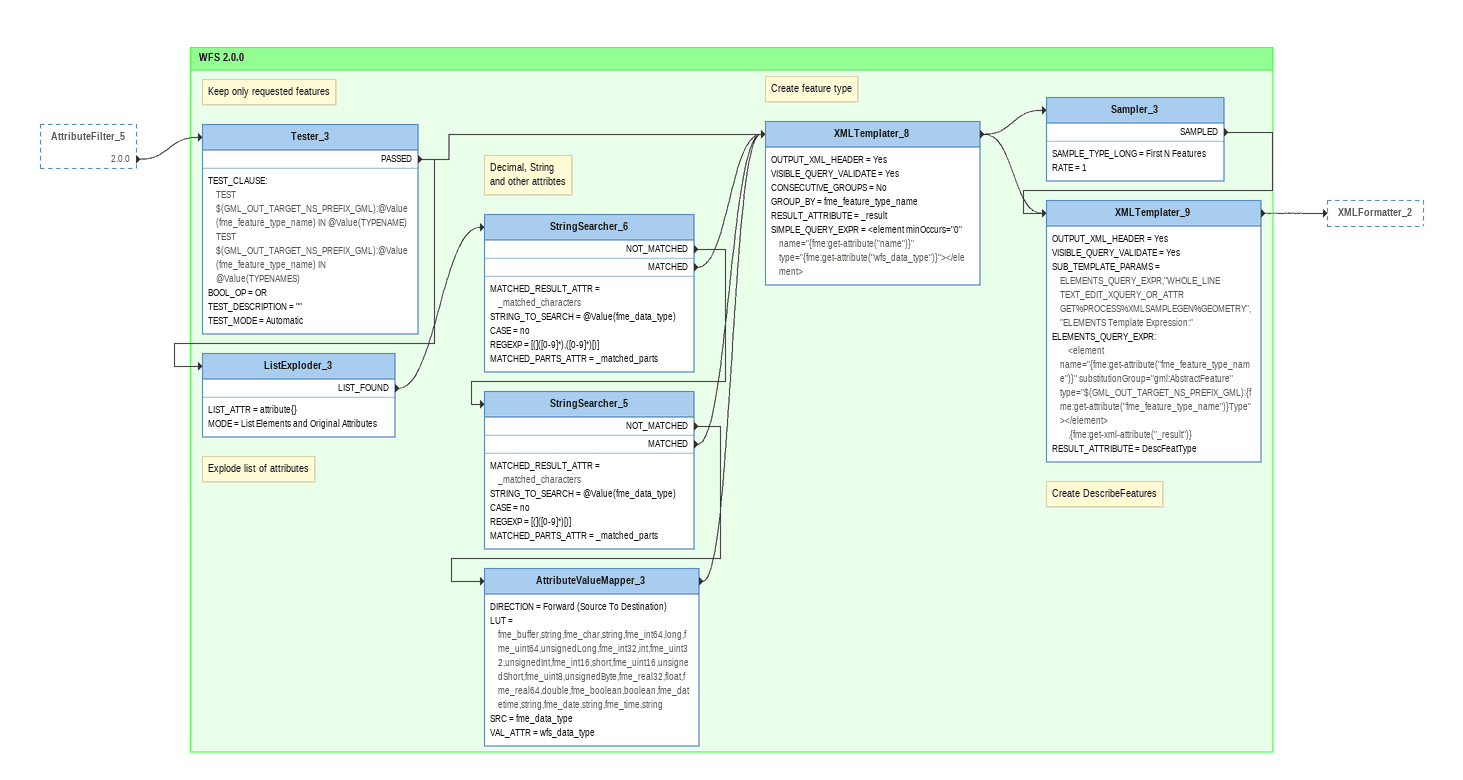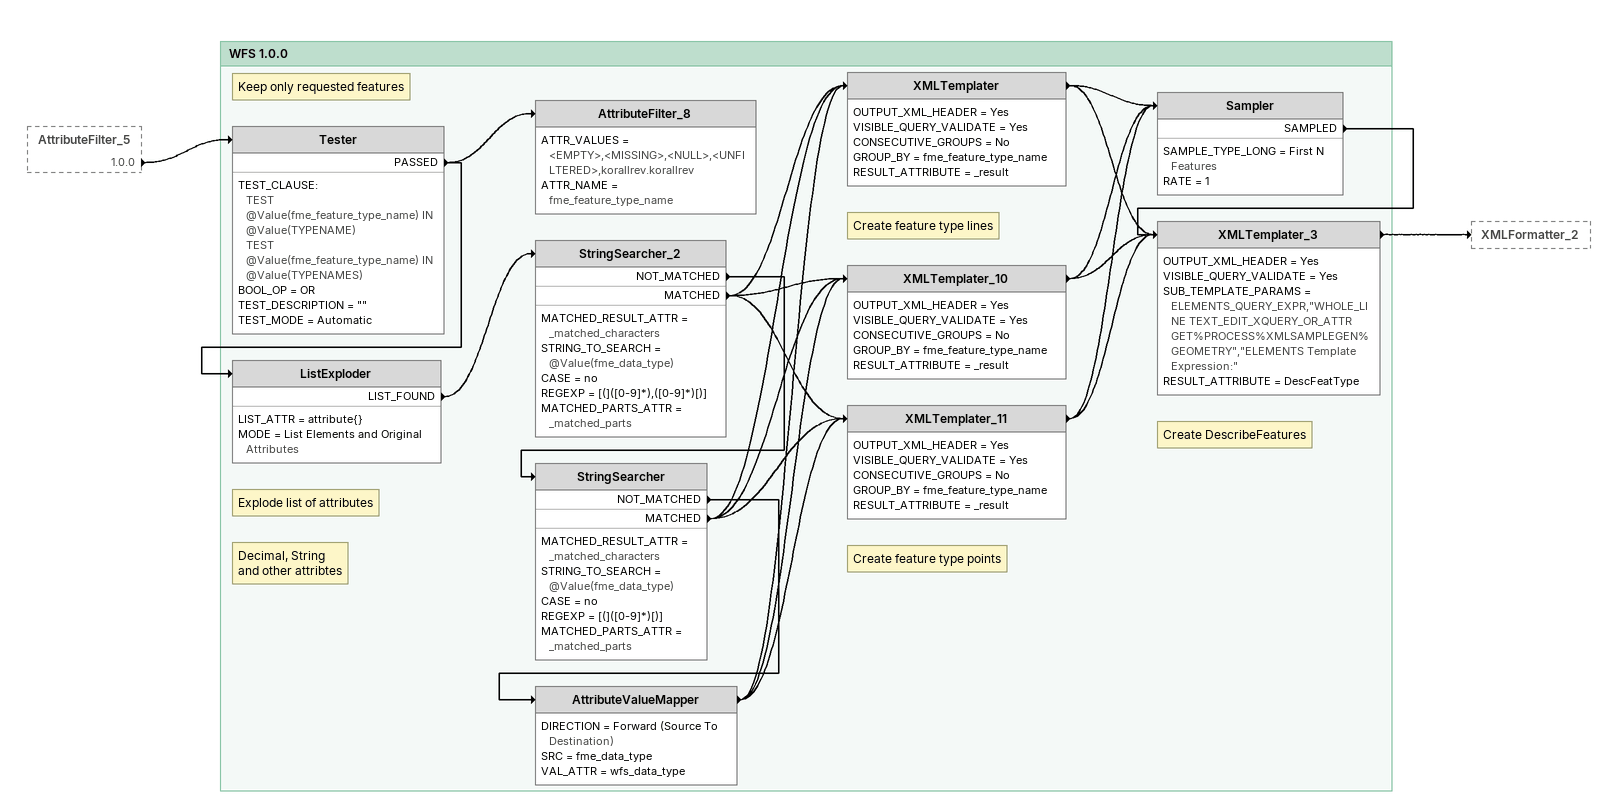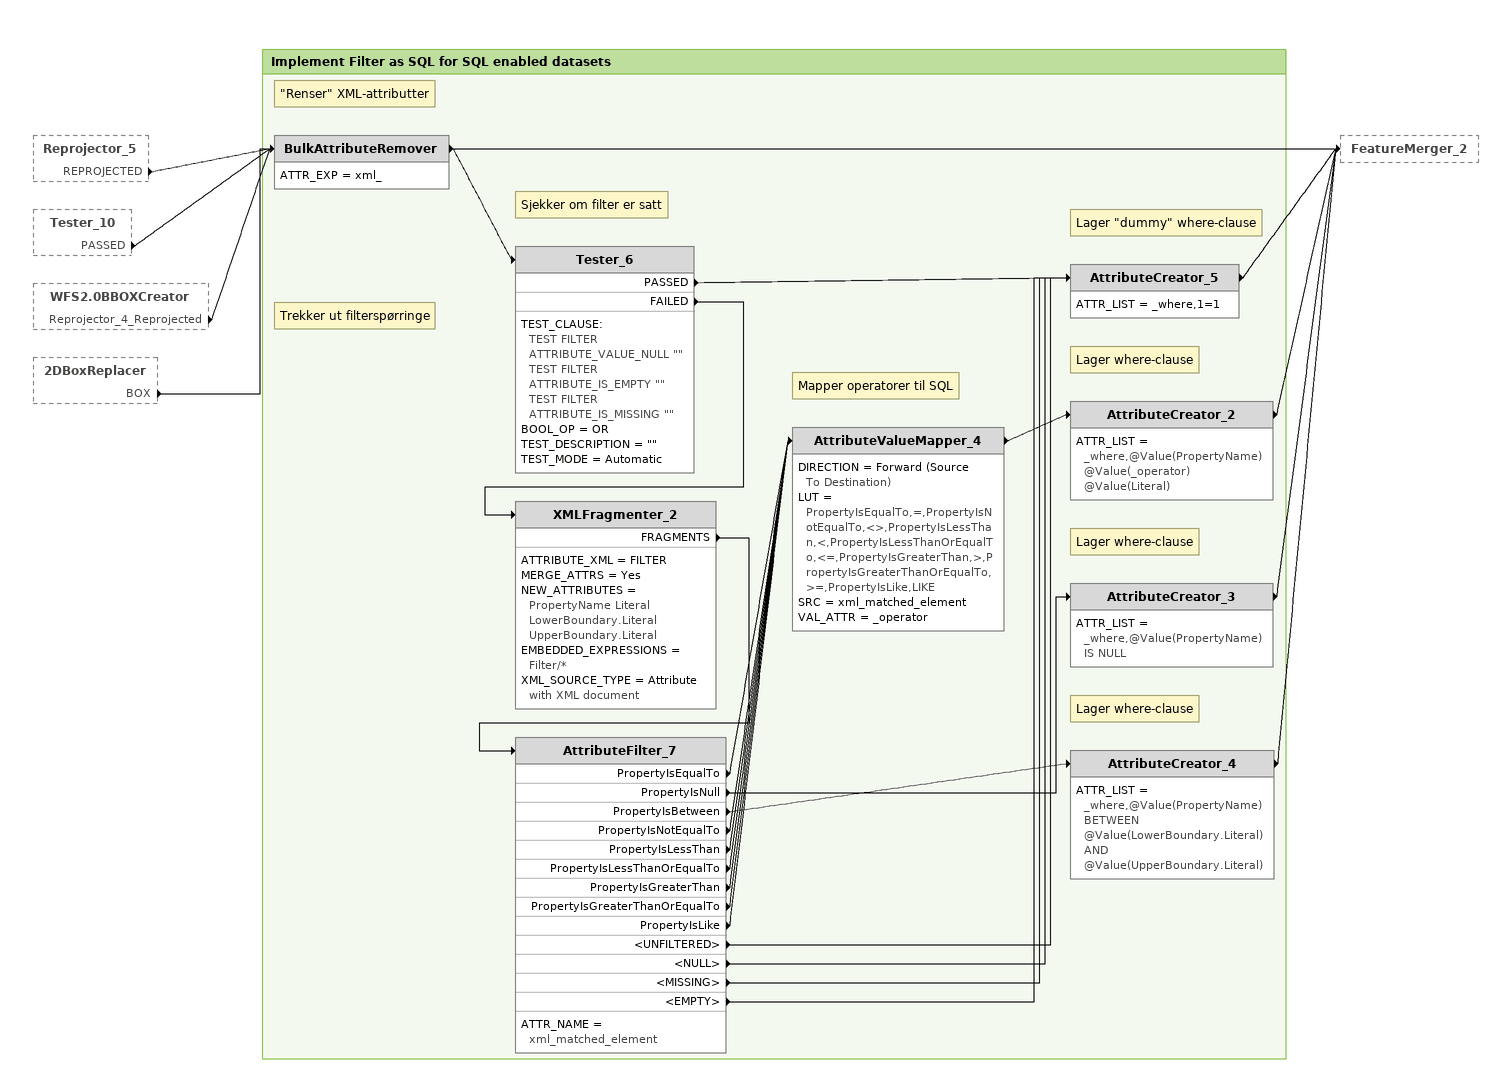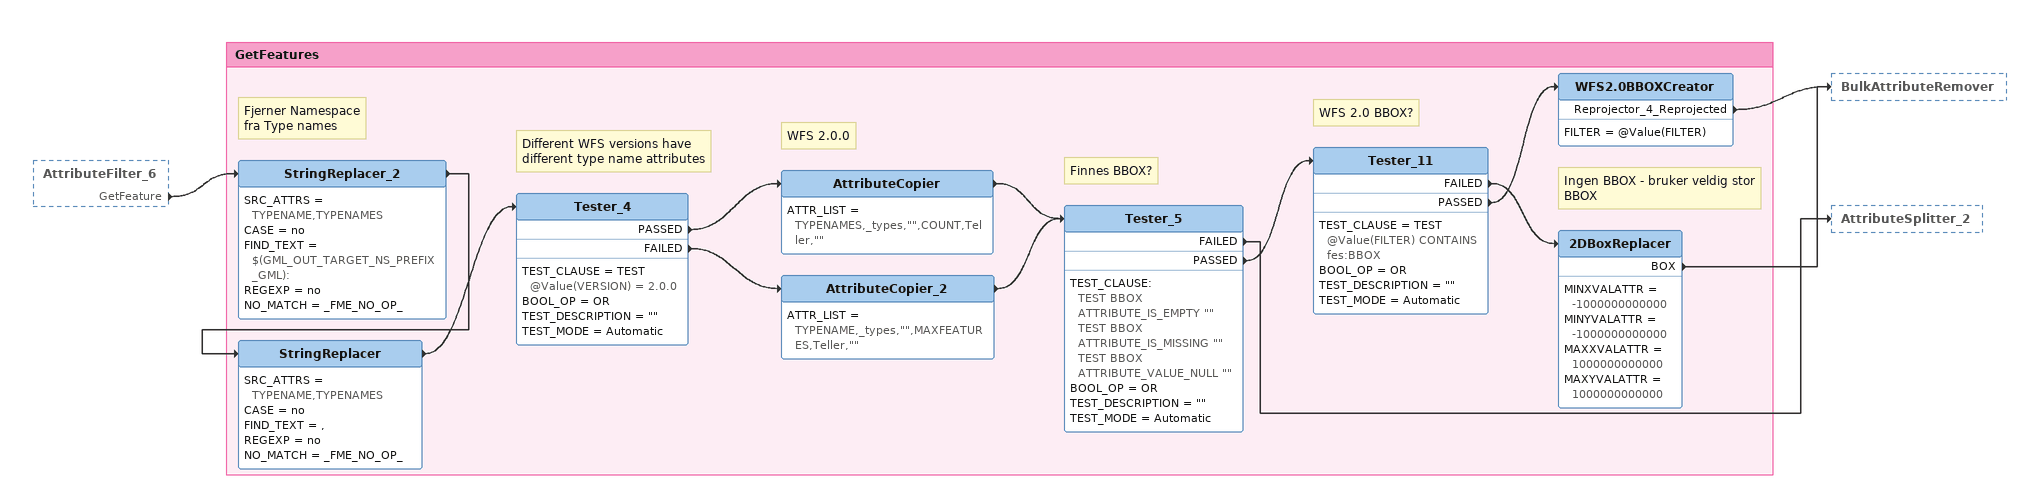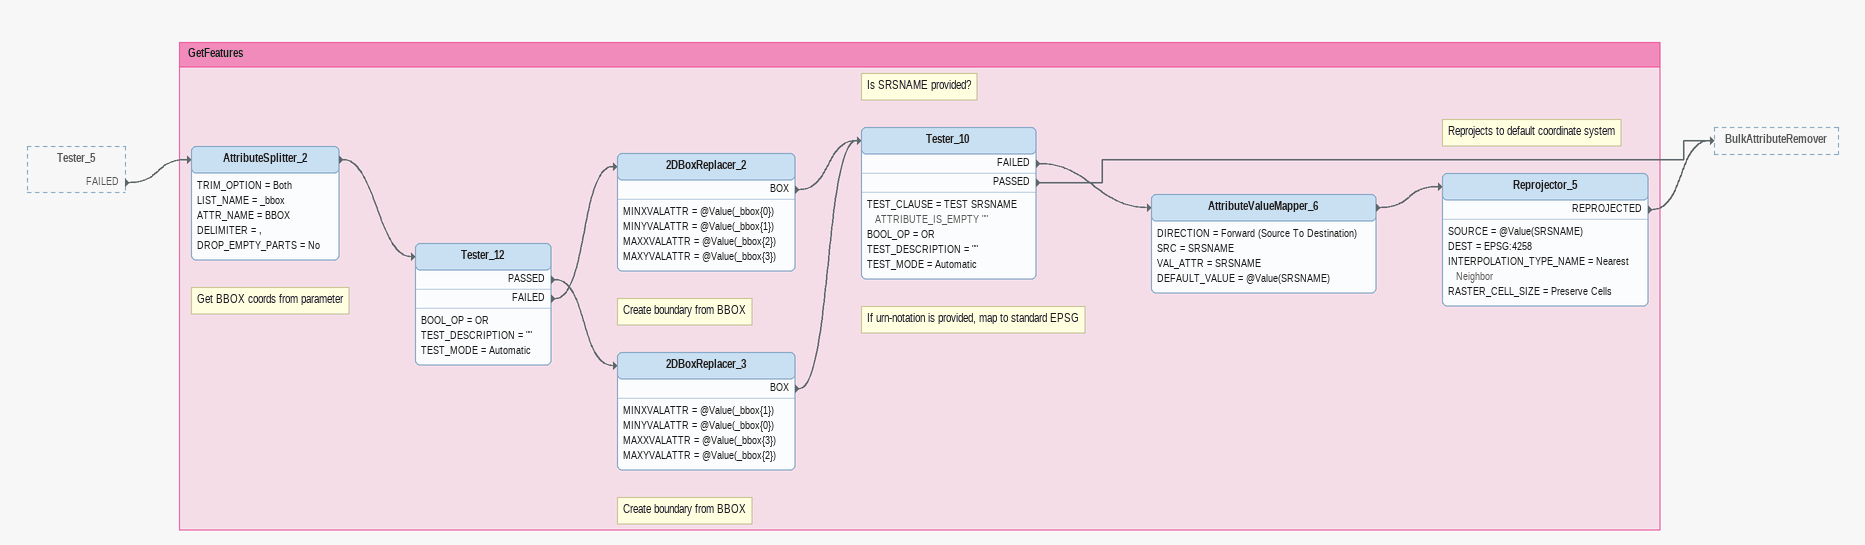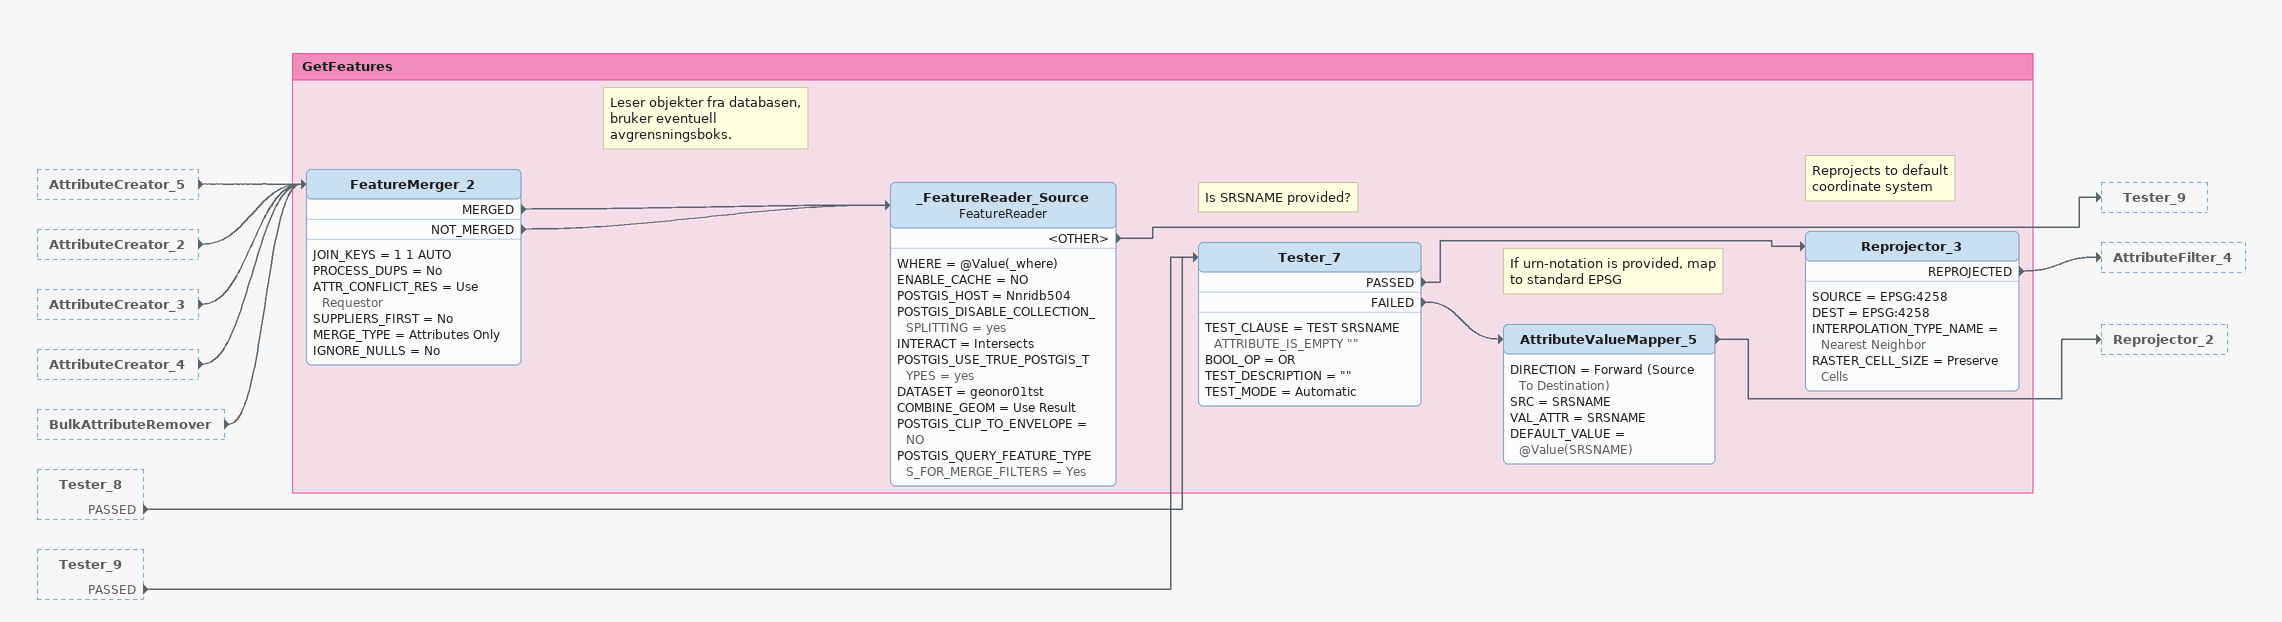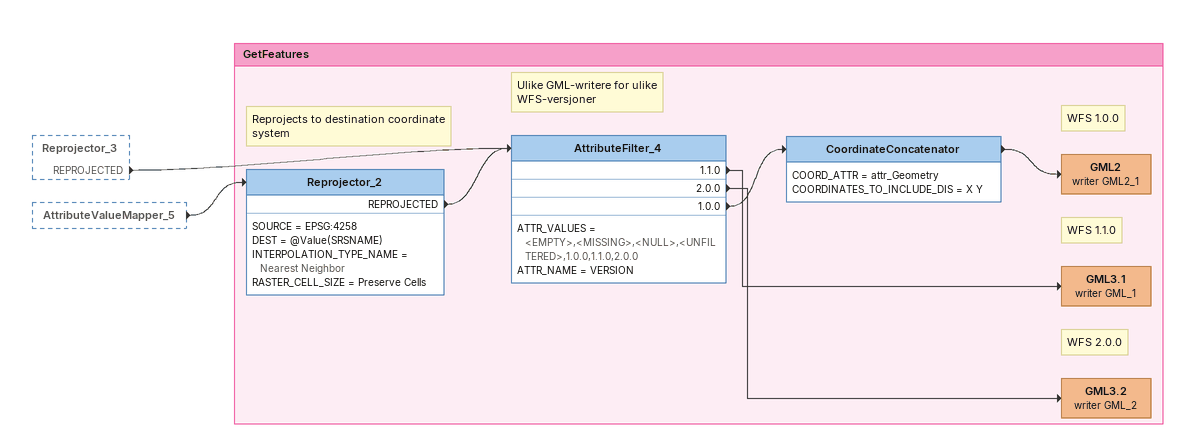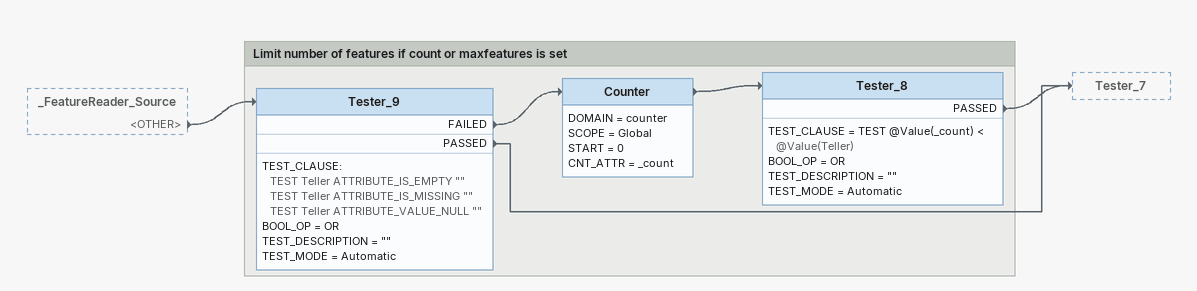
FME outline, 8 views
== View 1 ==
AttributeFilter_5 [outside]
    2.0.0 -> Tester_3

Bookmark: WFS 2.0.0
Note: Keep only requested features
Tester_3
    TEST_CLAUSE:
      TEST $(GML_OUT_TARGET_NS_PREFIX_GML):@Value(fme_feature_type_name) IN @Value(TYPENAME)
      TEST $(GML_OUT_TARGET_NS_PREFIX_GML):@Value(fme_feature_type_name) IN @Value(TYPENAMES)
    BOOL_OP = OR
    TEST_DESCRIPTION = ""
    TEST_MODE = Automatic
    PASSED -> ListExploder_3
    PASSED -> XMLTemplater_8
Note: Explode list of attributes
ListExploder_3
    LIST_ATTR = attribute{}
    MODE = List Elements and Original Attributes
    LIST_FOUND -> StringSearcher_6
Note: Decimal, String / and other attribtes
StringSearcher_6
    MATCHED_RESULT_ATTR = _matched_characters
    STRING_TO_SEARCH = @Value(fme_data_type)
    CASE = no
    REGEXP = [(]([0-9]*),([0-9]*)[)]
    MATCHED_PARTS_ATTR = _matched_parts
    NOT_MATCHED -> StringSearcher_5
    MATCHED -> XMLTemplater_8
StringSearcher_5
    MATCHED_RESULT_ATTR = _matched_characters
    STRING_TO_SEARCH = @Value(fme_data_type)
    CASE = no
    REGEXP = [(]([0-9]*)[)]
    MATCHED_PARTS_ATTR = _matched_parts
    NOT_MATCHED -> AttributeValueMapper_3
    MATCHED -> XMLTemplater_8
AttributeValueMapper_3
    DIRECTION = Forward (Source To Destination)
    LUT = fme_buffer,string,fme_char,string,fme_int64,long,fme_uint64,unsignedLong,fme_int32,int,fme_uint32,unsignedInt,fme_int16,short,fme_uint16,unsignedShort,fme_uint8,unsignedByte,fme_real32,float,fme_real64,double,fme_boolean,boolean,fme_datetime,string,fme_date,string,fme_time,string
    SRC = fme_data_type
    VAL_ATTR = wfs_data_type
    -> XMLTemplater_8
Note: Create feature type
XMLTemplater_8
    OUTPUT_XML_HEADER = Yes
    VISIBLE_QUERY_VALIDATE = Yes
    CONSECUTIVE_GROUPS = No
    GROUP_BY = fme_feature_type_name
    RESULT_ATTRIBUTE = _result
    SIMPLE_QUERY_EXPR = <element minOccurs="0" name="{fme:get-attribute("name")}" type="{fme:get-attribute("wfs_data_type")}"></element>
    -> XMLTemplater_9
    -> Sampler_3
Sampler_3
    SAMPLE_TYPE_LONG = First N Features
    RATE = 1
    SAMPLED -> XMLTemplater_9
Note: Create DescribeFeatures
XMLTemplater_9
    OUTPUT_XML_HEADER = Yes
    VISIBLE_QUERY_VALIDATE = Yes
    SUB_TEMPLATE_PARAMS = ELEMENTS_QUERY_EXPR,"WHOLE_LINE TEXT_EDIT_XQUERY_OR_ATTR GET%PROCESS%XMLSAMPLEGEN%GEOMETRY","ELEMENTS Template Expression:"
    ELEMENTS_QUERY_EXPR:
      	<element name="{fme:get-attribute("fme_feature_type_name")}" substitutionGroup="gml:AbstractFeature" type="$(GML_OUT_TARGET_NS_PREFIX_GML):{fme:get-attribute("fme_feature_type_name")}Type"></element>
          ,{fme:get-xml-attribute("_result")}
    RESULT_ATTRIBUTE = DescFeatType
    -> XMLFormatter_2

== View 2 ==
AttributeFilter_5 [outside]
    1.0.0 -> Tester

Bookmark: WFS 1.0.0
Note: Keep only requested features
Tester
    TEST_CLAUSE:
      TEST @Value(fme_feature_type_name) IN @Value(TYPENAME)
      TEST @Value(fme_feature_type_name) IN @Value(TYPENAMES)
    BOOL_OP = OR
    TEST_DESCRIPTION = ""
    TEST_MODE = Automatic
    PASSED -> ListExploder
    PASSED -> AttributeFilter_8
AttributeFilter_8
    ATTR_VALUES = <EMPTY>,<MISSING>,<NULL>,<UNFILTERED>,korallrev.korallrev
    ATTR_NAME = fme_feature_type_name
Note: Explode list of attributes
ListExploder
    LIST_ATTR = attribute{}
    MODE = List Elements and Original Attributes
    LIST_FOUND -> StringSearcher_2
Note: Decimal, String / and other attribtes
StringSearcher_2
    MATCHED_RESULT_ATTR = _matched_characters
    STRING_TO_SEARCH = @Value(fme_data_type)
    CASE = no
    REGEXP = [(]([0-9]*),([0-9]*)[)]
    MATCHED_PARTS_ATTR = _matched_parts
    NOT_MATCHED -> StringSearcher
    MATCHED -> XMLTemplater
    MATCHED -> XMLTemplater_10
    MATCHED -> XMLTemplater_11
StringSearcher
    MATCHED_RESULT_ATTR = _matched_characters
    STRING_TO_SEARCH = @Value(fme_data_type)
    CASE = no
    REGEXP = [(]([0-9]*)[)]
    MATCHED_PARTS_ATTR = _matched_parts
    NOT_MATCHED -> AttributeValueMapper
    MATCHED -> XMLTemplater
    MATCHED -> XMLTemplater_10
    MATCHED -> XMLTemplater_11
AttributeValueMapper
    DIRECTION = Forward (Source To Destination)
    SRC = fme_data_type
    VAL_ATTR = wfs_data_type
    -> XMLTemplater_11
    -> XMLTemplater_10
    -> XMLTemplater
XMLTemplater
    OUTPUT_XML_HEADER = Yes
    VISIBLE_QUERY_VALIDATE = Yes
    CONSECUTIVE_GROUPS = No
    GROUP_BY = fme_feature_type_name
    RESULT_ATTRIBUTE = _result
    -> Sampler
    -> XMLTemplater_3
Note: Create feature type lines
XMLTemplater_10
    OUTPUT_XML_HEADER = Yes
    VISIBLE_QUERY_VALIDATE = Yes
    CONSECUTIVE_GROUPS = No
    GROUP_BY = fme_feature_type_name
    RESULT_ATTRIBUTE = _result
    -> Sampler
    -> XMLTemplater_3
Note: Create feature type points
XMLTemplater_11
    OUTPUT_XML_HEADER = Yes
    VISIBLE_QUERY_VALIDATE = Yes
    CONSECUTIVE_GROUPS = No
    GROUP_BY = fme_feature_type_name
    RESULT_ATTRIBUTE = _result
    -> Sampler
    -> XMLTemplater_3
Sampler
    SAMPLE_TYPE_LONG = First N Features
    RATE = 1
    SAMPLED -> XMLTemplater_3
Note: Create DescribeFeatures
XMLTemplater_3
    OUTPUT_XML_HEADER = Yes
    VISIBLE_QUERY_VALIDATE = Yes
    SUB_TEMPLATE_PARAMS = ELEMENTS_QUERY_EXPR,"WHOLE_LINE TEXT_EDIT_XQUERY_OR_ATTR GET%PROCESS%XMLSAMPLEGEN%GEOMETRY","ELEMENTS Template Expression:"
    RESULT_ATTRIBUTE = DescFeatType
    -> XMLFormatter_2

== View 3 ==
Reprojector_5 [outside]
    REPROJECTED -> BulkAttributeRemover
Tester_10 [outside]
    PASSED -> BulkAttributeRemover
WFS2.0BBOXCreator [outside]
    Reprojector_4_Reprojected -> BulkAttributeRemover
2DBoxReplacer [outside]
    BOX -> BulkAttributeRemover

Bookmark: Implement Filter as SQL for SQL enabled datasets
Note: "Renser" XML-attributter
BulkAttributeRemover
    ATTR_EXP = xml_
    -> Tester_6
    -> FeatureMerger_2
Note: Sjekker om filter er satt
Tester_6
    TEST_CLAUSE:
      TEST FILTER ATTRIBUTE_VALUE_NULL ""
      TEST FILTER ATTRIBUTE_IS_EMPTY ""
      TEST FILTER ATTRIBUTE_IS_MISSING ""
    BOOL_OP = OR
    TEST_DESCRIPTION = ""
    TEST_MODE = Automatic
    PASSED -> AttributeCreator_5
    FAILED -> XMLFragmenter_2
Note: Trekker ut filterspørringe
XMLFragmenter_2
    ATTRIBUTE_XML = FILTER
    MERGE_ATTRS = Yes
    NEW_ATTRIBUTES = PropertyName Literal LowerBoundary.Literal UpperBoundary.Literal
    EMBEDDED_EXPRESSIONS = Filter/*
    XML_SOURCE_TYPE = Attribute with XML document
    FRAGMENTS -> AttributeFilter_7
AttributeFilter_7
    ATTR_NAME = xml_matched_element
    PropertyIsEqualTo -> AttributeValueMapper_4
    PropertyIsNull -> AttributeCreator_3
    PropertyIsBetween -> AttributeCreator_4
    PropertyIsNotEqualTo -> AttributeValueMapper_4
    PropertyIsLessThan -> AttributeValueMapper_4
    PropertyIsLessThanOrEqualTo -> AttributeValueMapper_4
    PropertyIsGreaterThan -> AttributeValueMapper_4
    PropertyIsGreaterThanOrEqualTo -> AttributeValueMapper_4
    PropertyIsLike -> AttributeValueMapper_4
    <UNFILTERED> -> AttributeCreator_5
    <NULL> -> AttributeCreator_5
    <MISSING> -> AttributeCreator_5
    <EMPTY> -> AttributeCreator_5
Note: Lager "dummy" where-clause
AttributeCreator_5
    ATTR_LIST = _where,1=1
    -> FeatureMerger_2
Note: Mapper operatorer til SQL
AttributeValueMapper_4
    DIRECTION = Forward (Source To Destination)
    LUT = PropertyIsEqualTo,=,PropertyIsNotEqualTo,<>,PropertyIsLessThan,<,PropertyIsLessThanOrEqualTo,<=,PropertyIsGreaterThan,>,PropertyIsGreaterThanOrEqualTo,>=,PropertyIsLike,LIKE
    SRC = xml_matched_element
    VAL_ATTR = _operator
    -> AttributeCreator_2
Note: Lager where-clause
AttributeCreator_2
    ATTR_LIST = _where,@Value(PropertyName) @Value(_operator) @Value(Literal)
    -> FeatureMerger_2
Note: Lager where-clause
AttributeCreator_3
    ATTR_LIST = _where,@Value(PropertyName) IS NULL
    -> FeatureMerger_2
Note: Lager where-clause
AttributeCreator_4
    ATTR_LIST = _where,@Value(PropertyName) BETWEEN @Value(LowerBoundary.Literal) AND @Value(UpperBoundary.Literal)
    -> FeatureMerger_2

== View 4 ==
AttributeFilter_6 [outside]
    GetFeature -> StringReplacer_2

Bookmark: GetFeatures
Note: Fjerner Namespace / fra Type names
StringReplacer_2
    SRC_ATTRS = TYPENAME,TYPENAMES
    CASE = no
    FIND_TEXT = $(GML_OUT_TARGET_NS_PREFIX_GML):
    REGEXP = no
    NO_MATCH = _FME_NO_OP_
    -> StringReplacer
StringReplacer
    SRC_ATTRS = TYPENAME,TYPENAMES
    CASE = no
    FIND_TEXT = ,
    REGEXP = no
    NO_MATCH = _FME_NO_OP_
    -> Tester_4
Note: Different WFS versions have / different type name attributes
Tester_4
    TEST_CLAUSE = TEST @Value(VERSION) = 2.0.0
    BOOL_OP = OR
    TEST_DESCRIPTION = ""
    TEST_MODE = Automatic
    PASSED -> AttributeCopier
    FAILED -> AttributeCopier_2
Note: WFS 2.0.0
AttributeCopier
    ATTR_LIST = TYPENAMES,_types,"",COUNT,Teller,""
    -> Tester_5
AttributeCopier_2
    ATTR_LIST = TYPENAME,_types,"",MAXFEATURES,Teller,""
    -> Tester_5
Note: Finnes BBOX?
Tester_5
    TEST_CLAUSE:
      TEST BBOX ATTRIBUTE_IS_EMPTY ""
      TEST BBOX ATTRIBUTE_IS_MISSING ""
      TEST BBOX ATTRIBUTE_VALUE_NULL ""
    BOOL_OP = OR
    TEST_DESCRIPTION = ""
    TEST_MODE = Automatic
    FAILED -> AttributeSplitter_2
    PASSED -> Tester_11
Note: WFS 2.0 BBOX?
Tester_11
    TEST_CLAUSE = TEST @Value(FILTER) CONTAINS fes:BBOX
    BOOL_OP = OR
    TEST_DESCRIPTION = ""
    TEST_MODE = Automatic
    FAILED -> 2DBoxReplacer
    PASSED -> WFS2.0BBOXCreator
WFS2.0BBOXCreator
    FILTER = @Value(FILTER)
    Reprojector_4_Reprojected -> BulkAttributeRemover
Note: Ingen BBOX - bruker veldig stor BBOX
2DBoxReplacer
    MINXVALATTR = -1000000000000
    MINYVALATTR = -1000000000000
    MAXXVALATTR = 1000000000000
    MAXYVALATTR = 1000000000000
    BOX -> BulkAttributeRemover

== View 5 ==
Tester_5 [outside]
    FAILED -> AttributeSplitter_2

Bookmark: GetFeatures
Note: Get BBOX coords from parameter
AttributeSplitter_2
    TRIM_OPTION = Both
    LIST_NAME = _bbox
    ATTR_NAME = BBOX
    DELIMITER = ,
    DROP_EMPTY_PARTS = No
    -> Tester_12
Tester_12
    BOOL_OP = OR
    TEST_DESCRIPTION = ""
    TEST_MODE = Automatic
    PASSED -> 2DBoxReplacer_3
    FAILED -> 2DBoxReplacer_2
Note: Create boundary from BBOX
2DBoxReplacer_2
    MINXVALATTR = @Value(_bbox{0})
    MINYVALATTR = @Value(_bbox{1})
    MAXXVALATTR = @Value(_bbox{2})
    MAXYVALATTR = @Value(_bbox{3})
    BOX -> Tester_10
Note: Create boundary from BBOX
2DBoxReplacer_3
    MINXVALATTR = @Value(_bbox{1})
    MINYVALATTR = @Value(_bbox{0})
    MAXXVALATTR = @Value(_bbox{3})
    MAXYVALATTR = @Value(_bbox{2})
    BOX -> Tester_10
Note: Is SRSNAME provided?
Tester_10
    TEST_CLAUSE = TEST SRSNAME ATTRIBUTE_IS_EMPTY ""
    BOOL_OP = OR
    TEST_DESCRIPTION = ""
    TEST_MODE = Automatic
    FAILED -> AttributeValueMapper_6
    PASSED -> BulkAttributeRemover
Note: If urn-notation is provided, map to standard EPSG
AttributeValueMapper_6
    DIRECTION = Forward (Source To Destination)
    SRC = SRSNAME
    VAL_ATTR = SRSNAME
    DEFAULT_VALUE = @Value(SRSNAME)
    -> Reprojector_5
Note: Reprojects to default coordinate system
Reprojector_5
    SOURCE = @Value(SRSNAME)
    DEST = EPSG:4258
    INTERPOLATION_TYPE_NAME = Nearest Neighbor
    RASTER_CELL_SIZE = Preserve Cells
    REPROJECTED -> BulkAttributeRemover

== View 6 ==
AttributeCreator_5 [outside]
    -> FeatureMerger_2
AttributeCreator_2 [outside]
    -> FeatureMerger_2
AttributeCreator_3 [outside]
    -> FeatureMerger_2
AttributeCreator_4 [outside]
    -> FeatureMerger_2
BulkAttributeRemover [outside]
    -> FeatureMerger_2
Tester_8 [outside]
    PASSED -> Tester_7
Tester_9 [outside]
    PASSED -> Tester_7

Bookmark: GetFeatures
FeatureMerger_2
    JOIN_KEYS = 1 1 AUTO
    PROCESS_DUPS = No
    ATTR_CONFLICT_RES = Use Requestor
    SUPPLIERS_FIRST = No
    MERGE_TYPE = Attributes Only
    IGNORE_NULLS = No
    MERGED -> _FeatureReader_Source
    NOT_MERGED -> _FeatureReader_Source
Note: Leser objekter fra databasen, bruker eventuell avgrensningsboks.
_FeatureReader_Source: FeatureReader
    WHERE = @Value(_where)
    ENABLE_CACHE = NO
    POSTGIS_HOST = Nnridb504
    POSTGIS_DISABLE_COLLECTION_SPLITTING = yes
    INTERACT = Intersects
    POSTGIS_USE_TRUE_POSTGIS_TYPES = yes
    DATASET = geonor01tst
    COMBINE_GEOM = Use Result
    POSTGIS_CLIP_TO_ENVELOPE = NO
    POSTGIS_QUERY_FEATURE_TYPES_FOR_MERGE_FILTERS = Yes
    <OTHER> -> Tester_9
Note: Is SRSNAME provided?
Tester_7
    TEST_CLAUSE = TEST SRSNAME ATTRIBUTE_IS_EMPTY ""
    BOOL_OP = OR
    TEST_DESCRIPTION = ""
    TEST_MODE = Automatic
    PASSED -> Reprojector_3
    FAILED -> AttributeValueMapper_5
Note: Reprojects to default coordinate system
Reprojector_3
    SOURCE = EPSG:4258
    DEST = EPSG:4258
    INTERPOLATION_TYPE_NAME = Nearest Neighbor
    RASTER_CELL_SIZE = Preserve Cells
    REPROJECTED -> AttributeFilter_4
Note: If urn-notation is provided, map to standard EPSG
AttributeValueMapper_5
    DIRECTION = Forward (Source To Destination)
    SRC = SRSNAME
    VAL_ATTR = SRSNAME
    DEFAULT_VALUE = @Value(SRSNAME)
    -> Reprojector_2

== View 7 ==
Reprojector_3 [outside]
    REPROJECTED -> AttributeFilter_4
AttributeValueMapper_5 [outside]
    -> Reprojector_2

Bookmark: GetFeatures
Note: Reprojects to destination coordinate system
Reprojector_2
    SOURCE = EPSG:4258
    DEST = @Value(SRSNAME)
    INTERPOLATION_TYPE_NAME = Nearest Neighbor
    RASTER_CELL_SIZE = Preserve Cells
    REPROJECTED -> AttributeFilter_4
Note: Ulike GML-writere for ulike WFS-versjoner
AttributeFilter_4
    ATTR_VALUES = <EMPTY>,<MISSING>,<NULL>,<UNFILTERED>,1.0.0,1.1.0,2.0.0
    ATTR_NAME = VERSION
    1.1.0 -> GML3.1 (writer GML_1)
    2.0.0 -> GML3.2 (writer GML_2)
    1.0.0 -> CoordinateConcatenator
CoordinateConcatenator
    COORD_ATTR = attr_Geometry
    COORDINATES_TO_INCLUDE_DIS = X Y
    -> GML2 (writer GML2_1)
Note: WFS 1.0.0
GML2 (writer GML2_1)
Note: WFS 1.1.0
GML3.1 (writer GML_1)
Note: WFS 2.0.0
GML3.2 (writer GML_2)

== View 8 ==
_FeatureReader_Source [outside]
    <OTHER> -> Tester_9

Bookmark: Limit number of features if count or maxfeatures is set
Tester_9
    TEST_CLAUSE:
      TEST Teller ATTRIBUTE_IS_EMPTY ""
      TEST Teller ATTRIBUTE_IS_MISSING ""
      TEST Teller ATTRIBUTE_VALUE_NULL ""
    BOOL_OP = OR
    TEST_DESCRIPTION = ""
    TEST_MODE = Automatic
    FAILED -> Counter
    PASSED -> Tester_7
Counter
    DOMAIN = counter
    SCOPE = Global
    START = 0
    CNT_ATTR = _count
    -> Tester_8
Tester_8
    TEST_CLAUSE = TEST @Value(_count) < @Value(Teller)
    BOOL_OP = OR
    TEST_DESCRIPTION = ""
    TEST_MODE = Automatic
    PASSED -> Tester_7
